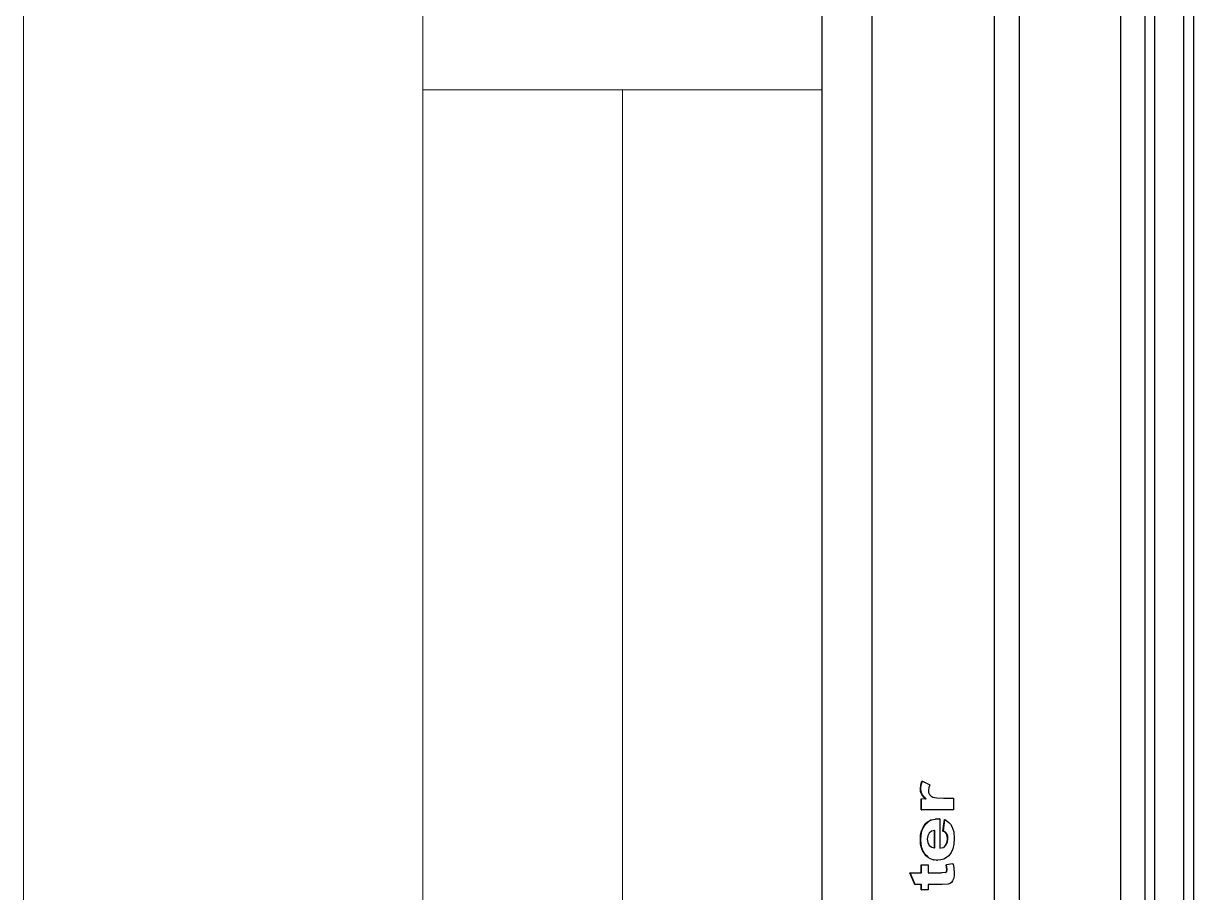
# Model space of a CAD drawing. Header units: inches. Extents: x 17074 to 430035, y 21644 to 175348.
# Drawn here: x 47409.3 to 47848.8, y 66206.3 to 66532.8 of the extents above; entities that cross this region are included whole.
import ezdxf

# ---------------------------------------------------------------- set-up
doc = ezdxf.new("R2010")
doc.units = ezdxf.units.IN
doc.header["$MEASUREMENT"] = 0
doc.layers.add('Edges', color=7, linetype='Continuous')
doc.layers.add('LW', color=8, linetype='Continuous', lineweight=20)
doc.layers.add('WIN', color=8, linetype='Continuous', lineweight=18)

# ---------------------------------------------------------------- blocks, each defined once
blk = doc.blocks.new('1.0HP AIR CONDITION')
at = {"layer": 'Edges'}
for p, q in [((-1478.9, 629.3), (409.01, 629.3)), ((-1478.9, 610.58), (409.01, 610.58)), ((-465.8, 594.56), (-461.39, 596.43)), ((-465.8, 594.4), (-461.39, 596.27)), ((-465.8, 594.56), (-465.8, 594.4)), ((-465.8, 592.17), (-465.8, 594.4)), ((-461.39, 596.43), (-461.39, 596.27)), ((-461.39, 596.27), (-461.39, 592.17)), ((-467.81, 592.17), (-465.8, 592.17)), ((-467.81, 592.17), (-467.81, 592.01)), ((-467.81, 592.01), (-465.8, 592.01)), ((-467.81, 589.47), (-467.81, 592.01)), ((-465.8, 589.47), (-467.81, 589.47)), ((-465.8, 592.17), (-465.8, 592.01)), ((-465.8, 584.21), (-465.8, 589.47)), ((-461.39, 592.17), (-458.39, 592.17)), ((-461.39, 592.17), (-461.39, 592.01)), ((-461.39, 592.01), (-458.39, 592.01)), ((-458.39, 589.47), (-461.39, 589.47)), ((-461.39, 589.47), (-461.39, 584.77)), ((-458.39, 592.17), (-458.39, 592.01)), ((-458.39, 592.01), (-458.39, 589.47)), ((-455.76, 589.24), (-456.08, 588.73)), ((-455.76, 589.24), (-455.41, 589.66)), ((-454.46, 590.75), (-455.41, 589.82)), ((-455.41, 589.66), (-454.46, 590.59)), ((-455.41, 589.82), (-455.41, 589.66)), ((-453.33, 591.48), (-454.46, 590.75)), ((-454.46, 590.59), (-453.31, 591.33)), ((-454.46, 590.75), (-454.46, 590.59)), ((-453.33, 591.48), (-452.02, 592.02)), ((-453.33, 591.48), (-453.31, 591.33)), ((-453.31, 591.33), (-452.02, 591.86)), ((-452.02, 592.02), (-450.58, 592.34)), ((-452.02, 591.86), (-450.58, 592.18)), ((-452.02, 592.02), (-452.02, 591.86)), ((-451.12, 589.08), (-451.82, 588.19)), ((-450.05, 589.65), (-451.12, 589.08)), ((-450.58, 592.34), (-449.01, 592.44)), ((-450.58, 592.34), (-450.58, 592.18)), ((-450.58, 592.18), (-449.01, 592.28)), ((-448.74, 589.84), (-450.05, 589.65)), ((-449.01, 592.44), (-447.25, 592.33)), ((-449.01, 592.44), (-449.01, 592.28)), ((-449.01, 592.28), (-447.25, 592.17)), ((-447.5, 589.66), (-448.74, 589.84)), ((-446.46, 589.12), (-447.5, 589.66)), ((-447.25, 592.33), (-445.69, 592)), ((-447.25, 592.33), (-447.25, 592.17)), ((-447.25, 592.17), (-445.69, 591.84)), ((-445.74, 588.24), (-446.46, 589.12)), ((-445.69, 592), (-445.69, 591.84)), ((-445.69, 592), (-444.33, 591.44)), ((-445.69, 591.84), (-444.33, 591.28)), ((-444.33, 591.44), (-444.33, 591.28)), ((-444.33, 591.44), (-443.16, 590.67)), ((-444.33, 591.28), (-443.16, 590.51)), ((-443.16, 590.67), (-443.16, 590.51)), ((-442.23, 589.66), (-443.16, 590.67)), ((-443.16, 590.51), (-442.23, 589.5)), ((-442.23, 589.66), (-442.23, 589.5)), ((-442.03, 589.28), (-442.23, 589.5)), ((-442.03, 589.28), (-441.68, 588.62)), ((-437.72, 592.17), (-433.64, 592.17)), ((-437.72, 592.17), (-437.72, 592.01)), ((-437.72, 592.01), (-433.64, 592.01)), ((-437.72, 579.96), (-437.72, 592.01)), ((-433.64, 592.17), (-433.64, 592.01)), ((-433.64, 592.01), (-433.54, 590.56)), ((-433.64, 590.3), (-432.65, 591.3)), ((-433.64, 590.46), (-433.54, 590.56)), ((-433.64, 590.46), (-433.64, 590.3)), ((-432.65, 591.46), (-433.54, 590.56)), ((-432.65, 591.46), (-431.76, 592.06)), ((-432.65, 591.3), (-431.76, 591.9)), ((-432.65, 591.46), (-432.65, 591.3)), ((-431.95, 589.05), (-432.52, 588.54)), ((-431.24, 589.33), (-431.95, 589.05)), ((-431.76, 592.06), (-430.86, 592.35)), ((-431.76, 591.9), (-430.86, 592.19)), ((-431.76, 592.06), (-431.76, 591.9)), ((-430.39, 589.42), (-431.24, 589.33)), ((-430.86, 592.35), (-429.86, 592.44)), ((-430.86, 592.35), (-430.86, 592.19)), ((-430.86, 592.19), (-429.86, 592.28)), ((-429.4, 589.29), (-430.39, 589.42)), ((-429.86, 592.44), (-428.38, 592.29)), ((-429.86, 592.44), (-429.86, 592.28)), ((-429.86, 592.28), (-428.38, 592.13)), ((-428.33, 588.9), (-429.4, 589.29)), ((-428.38, 592.29), (-426.97, 591.84)), ((-428.38, 592.29), (-428.38, 592.13)), ((-428.38, 592.13), (-426.97, 591.68)), ((-426.97, 591.68), (-428.33, 588.9)), ((-426.97, 591.84), (-426.97, 591.68)), ((-461.38, 584.7), (-461.39, 584.77)), ((-461.39, 584.77), (-461.39, 584.61)), ((-461.38, 584.7), (-461.39, 584.61)), ((-461.39, 584.61), (-461.38, 584.55)), ((-461.3, 583.05), (-461.38, 584.55)), ((-456.59, 586.32), (-456.62, 586.05)), ((-456.62, 585.89), (-456.62, 586.05)), ((-456.52, 584.69), (-456.62, 585.89)), ((-456.59, 586.32), (-456.48, 587.31)), ((-456.21, 583.6), (-456.52, 584.69)), ((-456.49, 587.38), (-456.48, 587.47)), ((-456.48, 587.31), (-456.49, 587.38)), ((-456.08, 588.73), (-456.48, 587.47)), ((-456.48, 587.47), (-456.48, 587.31)), ((-441.11, 585.07), (-452.08, 585.07)), ((-452.08, 585.07), (-451.83, 583.96)), ((-452.01, 587.18), (-452.04, 587.02)), ((-452.04, 587.02), (-445.47, 587.02)), ((-451.82, 588.19), (-452.01, 587.18)), ((-452.01, 587.18), (-445.51, 587.18)), ((-445.51, 587.18), (-445.74, 588.24)), ((-445.47, 587.02), (-445.51, 587.18)), ((-441.57, 588.38), (-441.68, 588.62)), ((-441.58, 588.26), (-441.57, 588.38)), ((-441.51, 588.14), (-441.58, 588.26)), ((-441.51, 588.14), (-441.21, 586.94)), ((-441.21, 586.78), (-441.21, 586.94)), ((-441.18, 586.41), (-441.21, 586.78)), ((-441.18, 586.41), (-441.11, 585.23)), ((-441.11, 585.07), (-441.11, 585.23)), ((-433.24, 586.23), (-433.33, 583.68)), ((-432.96, 587.72), (-433.24, 586.23)), ((-432.52, 588.54), (-432.96, 587.72)), ((-465.66, 581.97), (-465.8, 584.21)), ((-465.41, 581.27), (-465.66, 581.97)), ((-465.04, 580.73), (-465.41, 581.27)), ((-464.47, 580.31), (-465.04, 580.73)), ((-463.64, 579.98), (-464.47, 580.31)), ((-460.91, 582.65), (-461.3, 583.05)), ((-461.3, 583.05), (-461.3, 582.89)), ((-461.3, 582.89), (-460.91, 582.49)), ((-460.91, 582.65), (-460.17, 582.49)), ((-460.91, 582.65), (-460.91, 582.49)), ((-460.91, 582.49), (-460.17, 582.33)), ((-460.17, 582.49), (-458.4, 582.8)), ((-460.17, 582.33), (-458.4, 582.64)), ((-460.17, 582.49), (-460.17, 582.33)), ((-458.03, 580.16), (-459.66, 579.81)), ((-458.4, 582.8), (-458.4, 582.64)), ((-458.03, 580.32), (-458.4, 582.64)), ((-458.03, 580.32), (-458.03, 580.16)), ((-455.7, 582.62), (-456.21, 583.6)), ((-454.98, 581.74), (-455.7, 582.62)), ((-453.8, 580.84), (-454.98, 581.74)), ((-452.34, 580.2), (-453.8, 580.84)), ((-450.59, 579.82), (-452.34, 580.2)), ((-451.83, 583.96), (-451.83, 583.8)), ((-451.05, 583.02), (-451.83, 583.8)), ((-451.05, 583.02), (-449.91, 582.43)), ((-451.05, 583.02), (-451.05, 582.86)), ((-451.05, 582.86), (-449.91, 582.27)), ((-449.91, 582.43), (-448.52, 582.23)), ((-449.91, 582.43), (-449.91, 582.27)), ((-449.91, 582.27), (-448.52, 582.07)), ((-448.52, 582.23), (-447.57, 582.33)), ((-448.52, 582.23), (-448.52, 582.07)), ((-448.52, 582.07), (-447.57, 582.17)), ((-447.57, 582.33), (-446.79, 582.64)), ((-447.57, 582.17), (-446.79, 582.48)), ((-447.57, 582.33), (-447.57, 582.17)), ((-446.79, 582.64), (-446.17, 583.17)), ((-446.79, 582.48), (-446.17, 583.01)), ((-446.79, 582.64), (-446.79, 582.48)), ((-446.17, 583.17), (-445.72, 583.79)), ((-446.17, 583.17), (-446.17, 583.01)), ((-444.98, 580.2), (-446.06, 579.92)), ((-445.72, 583.95), (-441.35, 583.42)), ((-445.72, 583.95), (-445.72, 583.79)), ((-445.72, 583.79), (-441.35, 583.26)), ((-444.01, 580.6), (-444.98, 580.2)), ((-443.16, 581.11), (-444.01, 580.6)), ((-442.44, 581.72), (-443.16, 581.11)), ((-441.35, 583.26), (-442.44, 581.72)), ((-441.35, 583.42), (-441.35, 583.26)), ((-433.33, 583.68), (-433.33, 579.96)), ((-462.63, 579.76), (-463.64, 579.98)), ((-461.5, 579.69), (-462.63, 579.76)), ((-459.66, 579.81), (-461.5, 579.69)), ((-448.57, 579.69), (-450.59, 579.82)), ((-446.06, 579.92), (-448.57, 579.69)), ((-433.33, 579.96), (-437.72, 579.96)), ((-1478.9, 564.61), (409.01, 564.61)), ((409.01, 555.32), (-1478.9, 555.32)), ((409.01, 517.29), (-1478.9, 517.29)), ((409.01, 508.18), (-1478.9, 508.18)), ((409.01, 504.48), (-1478.9, 504.48)), ((409.01, 493.67), (-1478.9, 493.67)), ((409.01, 489.83), (-1478.9, 489.83))]:
    blk.add_line(p, q, dxfattribs=at)

msp = doc.modelspace()

# ---------------------------------------------------------------- linework, layer by layer
at = {"layer": 'LW'}
msp.add_line((47409.33, 65341.13), (47409.33, 67141.13), dxfattribs=at)
at = {"layer": 'WIN'}
for p, q in [((47709.33, 67141.13), (47709.33, 65341.13)), ((47559.33, 67116.13), (47559.33, 65366.13)), ((47634.33, 65974.46), (47634.33, 66507.8))]:
    msp.add_line(p, q, dxfattribs=at)
msp.add_lwpolyline([(47559.33, 66507.8), (47559.33, 66557.8), (47709.33, 66557.8), (47709.33, 66507.8)], close=True, dxfattribs=at)

# ---------------------------------------------------------------- block references
at = {"rotation": 90}
msp.add_blockref('1.0HP AIR CONDITION', (48338.63, 66675.16), dxfattribs=at)

doc.saveas('drawing.dxf')
